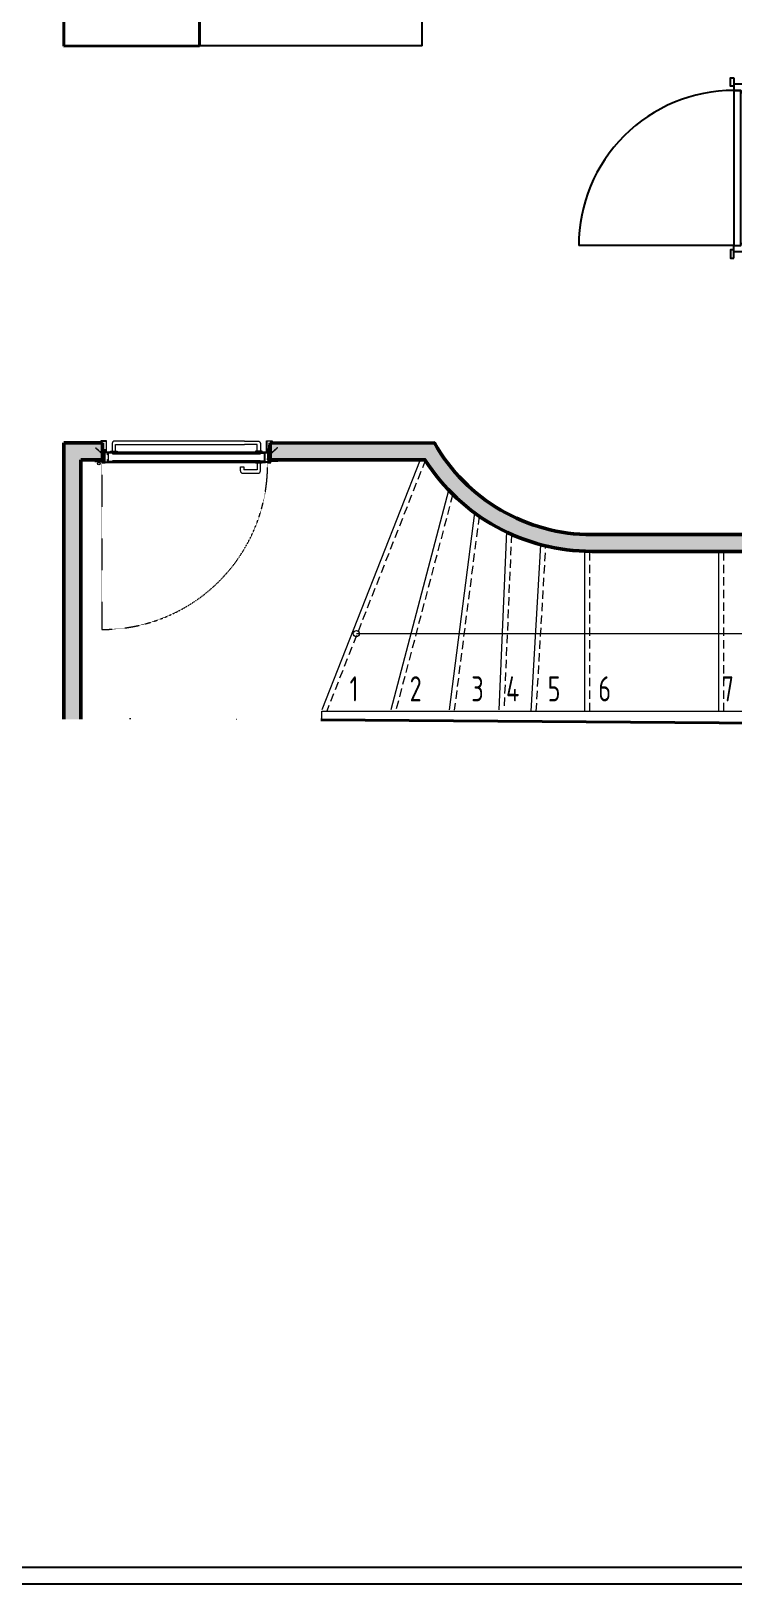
# Model space of a CAD drawing. Header units: millimetres. Extents: x 8884 to 18446, y 10737 to 16556.
# Drawn here: x 16280 to 16699, y 10737 to 11664 of the extents above; entities that cross this region are included whole.
import ezdxf

# ---------------------------------------------------------------- set-up
doc = ezdxf.new("R2010")
doc.units = ezdxf.units.MM
for name, pattern in [('DASHED', [0.75, 0.5, -0.25]), ('DOT', [6.349999999999999, 0, -6.349999999999999]), ('DUZ', [0]), ('HIDDEN', [0.375, 0.25, -0.125])]:
    doc.linetypes.add(name, pattern=pattern)
for name, color, linetype, lineweight in [('DOGRAMA', 4, 'Continuous', 18), ('DOGRAMA_GOR', 241, 'Continuous', 15), ('M_TAR_03', 41, 'Continuous', 9), ('TRS-ACK-KAPI-AHS', 40, 'Continuous', 18), ('TRS-DVR-EKLNN', 1, 'Continuous', 50), ('TRS-DVR-OZGN', 192, 'Continuous', 40), ('TRS-EKP-KRKLK', 32, 'Continuous', 15), ('TRS-IZD-UST', 190, 'DOT', 20), ('TRS-MRD', 113, 'Continuous', 15), ('TRS-MRD-KABA', 115, 'HIDDEN', 9), ('TRS-YAZI-MRDVN', 101, 'Continuous', 0), ('yeni_duvar', 35, 'DUZ', 9)]:
    doc.layers.add(name, color=color, linetype=linetype, lineweight=lineweight)
doc.layers.add('Kıtc-003 Kapı', color=3, linetype='Continuous')
doc.styles.add('yazı_kck_50', font='isocpeur.ttf', dxfattribs={"width": 0.7, "height": 15})
pattern_1 = [(0, (-48364.11768468868, -31343.1768736276), (0.3175, 0.635), [0, -0.635])]

# ---------------------------------------------------------------- blocks, each defined once
blk = doc.blocks.new('A$C0F715291')
at = {"layer": 'Kıtc-003 Kapı'}
blk.add_line((100.099223728007, 92.59926970287779, 9.249220585305361e-09), (100.099223728007, 3.242535967729054e-06, 9.249220585305361e-09), dxfattribs=at)
at = {"layer": 'Kıtc-003 Kapı', "elevation": 9.249220585305361e-09}
for points in [[(-1.777086254151072e-05, 107.599280572038), (4.999982229137458, 107.599280572038), (4.999982229137458, 109.599280572038), (-1.777086254151072e-05, 109.599280572038)], [(107.5986235786013, 107.5992754798554), (102.5986235786013, 107.5992754798554), (102.5986235786013, 109.5992754798554), (107.5986235786013, 109.5992754798554)], [(100.099223728007, 96.79926970304768), (7.499957267665195, 96.79926970304768), (7.499957267665195, 92.59926970286324), (100.099223728007, 92.59926970286324)], [(-1.777086254151072e-05, 92.59928057203797), (4.999982229137458, 92.59928057203797), (4.999982229137458, 90.59928057203797), (-1.777086254151072e-05, 90.59928057203797)], [(107.5986235786013, 92.59927547985535), (102.5986235786013, 92.59927547985535), (102.5986235786013, 90.59927547985535), (107.5986235786013, 90.59927547985535)]]:
    blk.add_lwpolyline(points, close=True, dxfattribs=at)
for points in [[(3.799296481915917, 92.59927984208844), (7.499957267665195, 92.59926970286324), (7.499957267665195, 96.79926970304768), (8.799296481917736, 96.79926970304768), (8.799296481917736, 107.5992711176223), (3.799296481915917, 107.5992711176223), (3.799296481917736, 92.59927984208844)], [(103.7992964819177, 92.59927984208844), (100.099223728007, 92.59927111762227), (100.099223728007, 96.7992704104272), (98.79929648191683, 96.79926899566817), (98.79929648191683, 107.5992711176223), (103.7992964819177, 107.5992711176223), (103.7992964819168, 92.59927984208844)]]:
    blk.add_lwpolyline(points, dxfattribs=at)
at = {"layer": 'Kıtc-003 Kapı'}
blk.add_arc((100.099223728007, 92.59926970287779, 9.249220585305361e-09), 92.59926646034162, 179.9999968321162, 270, dxfattribs=at)

msp = doc.modelspace()

# ---------------------------------------------------------------- hatches: boundary and pattern name
at = {"layer": 'yeni_duvar'}
h = msp.add_hatch(dxfattribs=at)
h.set_pattern_fill('DOTS', color=256, scale=0.4, style=0)
h.set_pattern_definition(pattern_1)
h.paths.add_polyline_path([(16299.91951817231, 11418.33216956922), (16322.9701892192, 11418.30448542403), (16323.05237635326, 11408.33222198608), (16309.93224971026, 11408.33216956922), (16309.93224971026, 11253.45137421712), (16299.91951817231, 11253.45137421712)])
h = msp.add_hatch(dxfattribs=at)
h.set_pattern_fill('DOTS', color=256, scale=0.4, style=0)
h.set_pattern_definition(pattern_1)
edge = h.paths.add_edge_path()
edge.add_line((16422.96401967443, 11418.267139091), (16521.12655218168, 11418.33216956922))
edge.add_arc((16615.10015832484, 11471.72715327218), 108.0835923542047, 209.6048606297747, 270)
edge.add_line((16615.10015832484, 11363.64356091798), (16802.53197482458, 11363.64356091798))
edge.add_line((16802.53197482458, 11363.64356091798), (16802.53197482458, 11353.64356091798))
edge.add_line((16802.53197482458, 11353.64356091798), (16615.10015832484, 11353.64356091798))
edge.add_arc((16615.10015832484, 11471.72715327218), 118.0835923542036, 212.4705003782474, 270.0000000000035, ccw=False)
edge.add_line((16515.47681354775, 11408.33216956922), (16422.102376364, 11408.33216956922))
edge.add_line((16422.102376364, 11408.33216956922), (16422.96401967443, 11418.267139091))

# ---------------------------------------------------------------- linework, layer by layer
for p, q in [((16513.86787780609, 11655.42383880701, 33.18009766461889), (16513.86787780609, 12083.00327082769, 33.18009766461889)), ((16513.86787780609, 11655.42383880701, 33.18009766461889), (16380.93224971026, 11655.42383880701, 33.18009766461889)), ((16299.91951817231, 11253.45137421712, 66.36019532923778), (16299.82743983421, 11278.14806035743, 66.36019532923778))]:
    msp.add_line(p, q)
for points in [[(15494.99707540846, 10737.3586289288), (18445.65401639607, 10737.3586289288), (18445.65401639607, 12581.69352402084), (15494.99707540846, 12581.69352402084)], [(15504.99707540846, 10747.3586289288), (18435.65401639607, 10747.3586289288), (18435.65401639607, 12571.69352402084), (15504.99707540846, 12571.69352402084)]]:
    msp.add_lwpolyline(points, close=True)
at = {"layer": 'DOGRAMA'}
msp.add_line((16319.35237918708, 11408.13216956923, 33.18009766461891), (16319.35237635368, 11408.33216956922, 33.18009766461891), dxfattribs=at)
at = {"layer": 'DOGRAMA', "elevation": 33.18009766461889}
for points in [[(16319.35237635368, 11408.33216956922), (16318.55237635371, 11408.3321582359, 0.4142135624583382), (16318.45237777048, 11408.23215681915), (16318.45239052046, 11407.33215681927, 0.4142135623730951), (16318.55239193711, 11407.23215823592), (16323.15239193681, 11407.23222340301, 0.4142135623730951), (16323.25239051985, 11407.33222481958), (16323.25237493657, 11408.4322248195, 0.4142135622026088), (16323.15237351995, 11408.53222340274), (16322.85237352005, 11408.53221915279, -0.4142135624583382), (16322.75237210341, 11408.63221773602), (16322.75232251972, 11412.13221773568, -0.4142135622878519), (16322.85232110325, 11412.23221915242), (16323.15232110303, 11412.23222340232, 0.4142135623730951), (16323.25231968649, 11412.33222481902), (16323.25229631135, 11413.98222481882, -0.4142135624071922), (16323.35229489465, 11414.08222623563), (16325.05229489449, 11414.08225031906, -0.4732848176801011), (16325.1503546566, 11413.96264009454), (16324.99821007959, 11413.20186116624, 0.4732848177866245), (16325.09626984176, 11413.08225094193), (16325.15230906118, 11413.08225173577, 0.4142135623730951), (16325.25230764446, 11413.18225315243), (16325.26421606993, 11419.53403100937, 0.4142135623730951), (16325.16421465318, 11419.63402959245), (16322.06421465353, 11419.63398567563, 0.4142135624583382), (16321.96421607016, 11419.5339842591), (16321.96423165361, 11418.43398425921, 0.4142135622878519), (16322.06423307018, 11418.33398567579), (16322.86423307017, 11418.33399700917), (16322.86423023675, 11418.5339970091), (16322.16423023693, 11418.53398709258), (16322.16421748683, 11419.43398709234), (16325.06421748651, 11419.43402817581), (16325.05229206108, 11414.28225031898), (16323.35229206136, 11414.28222623545, 0.414213562407192), (16323.05229631154, 11413.98222198551), (16323.05231826977, 11412.43222198563), (16322.85231826973, 11412.43221915242, 0.4142135623105835), (16322.55232251989, 11412.13221490233), (16322.55237210336, 11408.63221490268, 0.4142135624526553), (16322.85237635339, 11408.33221915274), (16323.05237635326, 11408.33222198608), (16323.05238910338, 11407.43222198612), (16318.65238910378, 11407.43215965264), (16318.65237918709, 11408.13215965264), (16319.35237918708, 11408.13216956923)], [(16426.75237634286, 11408.33369107464), (16427.55237634278, 11408.33370240806, -0.4142135624583382), (16427.65237775959, 11408.2337038249), (16427.65239050952, 11407.33370382482, -0.4142135623730951), (16427.55239192628, 11407.23370240816), (16422.95239192671, 11407.23363724131, -0.4142135623730951), (16422.85239050996, 11407.33363582465), (16422.85237492663, 11408.43363582452, -0.4142135622026088), (16422.95237351004, 11408.53363724119), (16423.25237350992, 11408.53364149121, 0.4142135624583382), (16423.35237209323, 11408.63364290782), (16423.35232250964, 11412.13364290742, 0.4142135622878519), (16423.25232109312, 11412.23364149076), (16422.95232109306, 11412.23363724074, -0.4142135623730951), (16422.85231967647, 11412.33363582409), (16422.85229630132, 11413.98363582389, 0.4142135624071922), (16422.7522948847, 11414.0836344072), (16421.05229488491, 11414.08361032383, 0.4732848176801011), (16420.95423851181, 11413.96399732123), (16421.10640464407, 11413.20322270375, -0.4732848177866245), (16421.00834827102, 11413.08360970112), (16420.95230905162, 11413.08360890723, -0.4142135623730951), (16420.85230763491, 11413.1836074906), (16420.8625856438, 11419.53538532445, -0.4142135623730951), (16420.96258422721, 11419.63538674121), (16424.06258422688, 11419.63543065804, -0.4142135624583382), (16424.16258564363, 11419.53543207465), (16424.16260122703, 11418.43543207482, -0.4142135622878519), (16424.06260264355, 11418.33543065818), (16423.26260264365, 11418.3354193248), (16423.2625998103, 11418.53541932479), (16423.96259981036, 11418.53542924145), (16423.96258706026, 11419.43542924137), (16421.06258706053, 11419.43538815783), (16421.05229205149, 11414.28361032387), (16422.75229205129, 11414.28363440712, -0.414213562407192), (16423.05229630132, 11413.98363865719), (16423.0523182598, 11412.43363865746), (16423.25231825984, 11412.43364149081, -0.4142135623105835), (16423.5523225097, 11412.13364574073), (16423.55237209323, 11408.6336457411, -0.4142135624526553), (16423.25237634323, 11408.33364149118), (16423.05237634334, 11408.33363865779), (16423.05238909333, 11407.43363865791), (16427.45238909291, 11407.43370099148), (16427.4523791762, 11408.13370099136), (16426.7523791764, 11408.13369107471), (16426.75237634286, 11408.33369107464)]]:
    msp.add_lwpolyline(points, format="xyb", dxfattribs=at)
for points in [[(16421.50239971853, 11406.68361669958), (16421.50240255194, 11406.48361669958), (16423.50240255162, 11406.48364503302), (16423.50239334331, 11407.13364503292), (16422.30239334342, 11407.13362803297), (16422.30231117645, 11412.93362803239), (16407.63151162396, 11412.9334201954), (16323.80231118635, 11412.93223261074), (16323.80239193663, 11407.23223261131), (16322.60239193669, 11407.2322156111), (16322.60240256178, 11406.4822156112), (16324.60240256164, 11406.48224394464), (16324.60239972835, 11406.68224394463), (16322.80239972843, 11406.68221844454), (16322.80239477009, 11407.03221844445), (16324.00239476997, 11407.03223544452), (16324.00231401973, 11412.73223544404), (16407.63151445742, 11412.73342019529), (16422.1023140098, 11412.73362519915), (16422.10239617678, 11406.93362519963), (16423.30239617672, 11406.93364219964), (16423.30239971841, 11406.68364219966), (16421.50239971853, 11406.68361669958)], [(16326.15233526955, 11411.23226590258), (16325.95233526957, 11411.2322630693), (16325.95231826946, 11412.43226306923), (16328.8523182693, 11412.43230415273), (16328.85231685256, 11412.53230415253), (16324.25231685293, 11412.53223898562), (16324.25239335327, 11407.13223898631), (16328.85239335291, 11407.13230415327), (16328.85239193618, 11407.23230415326), (16325.9523919365, 11407.23226306975), (16325.95237493632, 11408.43226306965), (16326.15237493631, 11408.43226590299), (16326.15238910314, 11407.43226590304), (16329.05238910283, 11407.43230698645), (16329.05239618612, 11406.9323069866), (16324.05239618657, 11406.932236153), (16324.05231401965, 11412.73223615244), (16329.05231401921, 11412.73230698594), (16329.05232110257, 11412.23230698596), (16326.15232110278, 11412.23226590253), (16326.15233526955, 11411.23226590258)], [(16419.9523352602, 11411.23359474063), (16420.15233526018, 11411.23359757415), (16420.15231826006, 11412.43359757398), (16417.25231826039, 11412.43355649056), (16417.25231684366, 11412.53355649044), (16421.85231684323, 11412.53362165737), (16421.85239334351, 11407.13362165805), (16417.25239334394, 11407.1335564911), (16417.25239192726, 11407.23355649098), (16420.152391927, 11407.23359757452), (16420.152374927, 11408.43359757444), (16419.952374927, 11408.4335947411), (16419.95238909367, 11407.43359474108), (16417.05238909394, 11407.43355365762), (16417.0523961773, 11406.93355365777), (16422.05239617679, 11406.93362449135), (16422.05231400988, 11412.73362449071), (16417.05231401038, 11412.73355365705), (16417.05232109374, 11412.23355365728), (16419.95232109341, 11412.23359474076), (16419.9523352602, 11411.23359474063)], [(16324.05239618657, 11406.932236153), (16323.05239618661, 11406.93222198625), (16323.05239902008, 11406.73222198626), (16420.27585666001, 11406.73359932348), (16420.27585382672, 11406.93359932349)]]:
    msp.add_lwpolyline(points, dxfattribs=at)
for points in [[(16326.25232251942, 11412.13226731925), (16326.25238768631, 11407.53226731959), (16326.45238768644, 11407.53227015289), (16326.45232251947, 11412.13227015253)], [(16419.85232251018, 11412.13359332395), (16419.85238767709, 11407.53359332438), (16419.65238767698, 11407.53359049109), (16419.65232251007, 11412.13359049055)]]:
    msp.add_lwpolyline(points, close=True, dxfattribs=at)
at = {"layer": 'DOGRAMA_GOR'}
for p, q in [((16423.25232250968, 11412.13364149074, 33.18009766461891), (16422.25232250984, 11412.13362732408, 33.18009766461891)), ((16423.25232534308, 11411.93364149086, 33.18009766461891), (16422.25232534319, 11411.93362732422, 33.18009766461891)), ((16320.08908827203, 11406.51370116735, 33.18009766461891), (16320.16712608066, 11406.45117037159, 33.18009766461891)), ((16320.65239193698, 11407.23218798614, 33.18009766461891), (16320.65239768736, 11406.82628513691, 33.18009766461891)), ((16320.85239902028, 11406.73219081948, 33.18009766461891), (16320.65239902029, 11406.73218798608, 33.18009766461891)), ((16320.85239193686, 11407.23219081937, 33.18009766461891), (16320.85239902028, 11406.73219081948, 33.18009766461891)), ((16405.25243726204, 11404.03338649086, 33.18009766461891), (16407.25243726184, 11404.03341482431, 33.18009766461891)), ((16405.25246984548, 11401.7333864911, 33.18009766461891), (16405.25243726204, 11404.03338649086, 33.18009766461891)), ((16406.75249109535, 11400.23340774117, 33.18009766461891), (16415.75249109439, 11400.23353524158, 33.18009766461891)), ((16407.25243726184, 11404.03341482431, 33.18009766461891), (16407.25246276199, 11402.23341482432, 33.18009766461891)), ((16417.25246984416, 11401.7335564915, 33.18009766461891), (16417.25240609399, 11406.23355649119, 33.18009766461891)), ((16423.25236925992, 11408.83364149111, 33.18009766461891), (16422.25236926007, 11408.83362732441, 33.18009766461891)), ((16423.25237209327, 11408.63364149109, 33.18009766461891), (16422.25237209343, 11408.63362732443, 33.18009766461891))]:
    msp.add_line(p, q, dxfattribs=at)
at = {"layer": 'DOGRAMA_GOR', "elevation": 33.18009766461889}
for points in [[(16407.63141883211, 11419.48342019474), (16330.2522183937, 11419.48232398524, 0.4142135623732758), (16328.75223964392, 11417.98230273537), (16328.75230339421, 11413.48230273588)], [(16407.63141883211, 11419.48342019474), (16415.75221838517, 11419.48353523977, -0.4142135623732758), (16417.25223963516, 11417.98355648999), (16417.25230338528, 11413.48355649032)], [(16323.35239335333, 11407.1322262362), (16323.6523933533, 11407.13223048622, 0.4142135623730951), (16323.85239052001, 11407.33223331956), (16323.85233951982, 11410.93223331928), (16323.65233951976, 11410.93223048585), (16323.65238910329, 11407.43223048617, -0.4142135623744668), (16323.55239052, 11407.33222906955), (16323.35239052, 11407.33222623619)], [(16330.75230339384, 11413.48233106928), (16330.75224814375, 11417.38233106884, -0.4142135623730951), (16330.8522467271, 11417.48233248553), (16407.63144716549, 11417.48342019494)], [(16415.25230338548, 11413.48352815694), (16415.25224813534, 11417.38352815652, 0.4142135623730951), (16415.15224671859, 11417.48352673998), (16407.63144716549, 11417.48342019494)], [(16415.25240609418, 11406.2335281577), (16415.25246134444, 11402.33352815801, -0.4142135623730951), (16415.15246276109, 11402.23352674145), (16407.25246276199, 11402.23341482432)]]:
    msp.add_lwpolyline(points, format="xyb", dxfattribs=at)
at = {"layer": 'DOGRAMA_GOR', "linetype": 'HIDDEN', "ltscale": 0.001, "elevation": 33.18009766461889}
for points in [[(16318.75977893321, 11415.39710008094), (16318.89423797664, 11415.54515671094), (16322.65232251981, 11412.13221631899), (16322.65237210333, 11408.63221631934), (16322.45237210339, 11408.632213486), (16322.45232377398, 11412.04368019616), (16318.75977893321, 11415.39710008094)], [(16427.34477358952, 11415.39863837391), (16427.21031035129, 11415.5466911941), (16423.45232250974, 11412.13364432414), (16423.45237209325, 11408.63364432449), (16423.65237209325, 11408.63364715778), (16423.65232376401, 11412.04511386799), (16427.34477358952, 11415.39863837391)]]:
    msp.add_lwpolyline(points, dxfattribs=at)
at = {"layer": 'DOGRAMA_GOR', "elevation": 33.18009766461889}
for points in [[(16322.85232535325, 11411.93221915246), (16322.85236927003, 11408.83221915268), (16323.15236926993, 11408.8322234027), (16323.15232535315, 11411.93222340245)], [(16327.75231047756, 11412.98228856916), (16327.75230339414, 11413.4822885691), (16331.75230339387, 11413.48234523598), (16331.75231047721, 11412.98234523597)], [(16418.2523104686, 11412.98357065718), (16418.25230338518, 11413.48357065704), (16414.25230338563, 11413.48351399016), (16414.252310469, 11412.9835139904)], [(16423.25232534308, 11411.93364149086), (16423.25236925992, 11408.83364149111), (16422.95236926002, 11408.83363724106), (16422.95232534308, 11411.93363724082)], [(16418.25239901053, 11406.73357065766), (16418.25240609382, 11406.23357065777), (16414.2524060943, 11406.23351399104), (16414.25239901093, 11406.73351399083)]]:
    msp.add_lwpolyline(points, close=True, dxfattribs=at)
at = {"layer": 'DOGRAMA_GOR'}
for centre, radius in [((16324.25762530172, 11413.55529741991, 33.18009766461891), 0.4999999999999999), ((16421.84697940787, 11413.55667994088, 33.18009766461891), 0.4999999999999999), ((16320.75240964534, 11405.98218940288, 33.18009766461891), 0.7499999999999999)]:
    msp.add_circle(centre, radius, dxfattribs=at)
for centre, radius, start, end in [((16320.75240964534, 11405.98218940288, 33.18009766461891), 0.8499999999999996, 96.75713872221401, 141.2952056607837), ((16321.81628192135, 11406.61199113653, 33.18009766461891), 0.7214657081780896, 120.7226736947247, 177.0613634626628), ((16321.81628192135, 11406.61199113653, 33.18009766461891), 0.52146570817809, 86.0290966652866, 194.3783950759924), ((16406.75246984533, 11401.73340774119, 33.18009766461891), 1.499999999999999, 180.0008116931943, 270.0008116931943), ((16415.75246984432, 11401.73353524148, 33.18009766461891), 1.500000000000451, 270.0008116931943, 0.0008116931943125318)]:
    msp.add_arc(centre, radius, start, end, dxfattribs=at)
at = {"layer": 'M_TAR_03', "elevation": 33.18009766461889}
for points in [[(16419.95237492694, 11408.4335947411), (16419.95238909361, 11407.4335947411), (16417.05238909394, 11407.43355365762), (16417.0523961773, 11406.93355365777), (16422.05239617679, 11406.93362449135), (16422.05231400988, 11412.73362449071), (16417.05231401038, 11412.73355365705), (16417.05232109374, 11412.23355365728), (16419.95232109341, 11412.23359474058), (16419.95233526012, 11411.23359474086)], [(16407.63159662431, 11406.93342019603), (16417.0523961773, 11406.93355365777)]]:
    msp.add_lwpolyline(points, dxfattribs=at)
at = {"layer": 'TRS-ACK-KAPI-AHS', "linetype": 'DASHED', "ltscale": 0.1}
msp.add_line((16322.60926575451, 11408.93221570878, 33.18009766461891), (16322.61070935728, 11307.0311978638, 33.18009766461891), dxfattribs=at)
at = {"layer": 'TRS-ACK-KAPI-AHS', "elevation": 33.18009766461889}
msp.add_lwpolyline([(16329.05232818588, 11411.73230698613), (16329.05231401921, 11412.73230698594), (16407.63151445742, 11412.73342019529), (16417.05231401038, 11412.73355365705), (16417.05232817704, 11411.73355365718), (16329.05232818588, 11411.73230698613)], dxfattribs=at)
msp.add_lwpolyline([(16407.63158245766, 11407.93342019579), (16417.05238201057, 11407.93355365758), (16417.0523961773, 11406.93355365777), (16329.05239618612, 11406.9323069866), (16329.05238201947, 11407.93230698641)], close=True, dxfattribs=at)
at = {"layer": 'TRS-ACK-KAPI-AHS', "linetype": 'DASHED', "ltscale": 0.1}
msp.add_arc((16323.01320831938, 11405.5320450595, 33.18009766461891), 98.50166426884077, 269.7666128891368, 4.25102560845475, dxfattribs=at)
at = {"layer": 'TRS-DVR-EKLNN'}
for p, q in [((16322.96622404145, 11418.33400513228, 33.18009766461891), (16299.91951817231, 11418.33216956922, 33.18009766461888)), ((16299.91951817231, 11253.45137421712, 66.36019532923778), (16299.91951817231, 11418.33216956922, 66.36019532923778)), ((16309.93224971026, 11253.45137421712, 33.18009766461889), (16309.93224971026, 11408.33216956922, 33.18009766461889)), ((16322.60927425596, 11408.33211512508, 33.18009766461891), (16309.93224971026, 11408.33216956922, 33.18009766461889))]:
    msp.add_line(p, q, dxfattribs=at)
at = {"layer": 'TRS-DVR-EKLNN', "elevation": 33.18009766461889}
for points in [[(16322.97022466478, 11418.33399851072), (16322.95821196855, 11408.33185802893)], [(16422.96751532026, 11418.33541514439), (16422.95716107821, 11408.33522943981)]]:
    msp.add_lwpolyline(points, dxfattribs=at)
msp.add_lwpolyline([(16422.96401967443, 11418.267139091), (16521.12655218168, 11418.33216956922, 0.2697979554029343), (16615.10015832484, 11363.64356091798), (16802.53197482458, 11363.64356091798), (16802.53197482458, 11353.64356091798), (16615.10015832484, 11353.64356091798, -0.256428491102294), (16515.47681354775, 11408.33216956922), (16422.102376364, 11408.33216956922)], format="xyb", close=True, dxfattribs=at)
at = {"layer": 'TRS-DVR-OZGN'}
for points, elevation in [([(16299.93338435513, 11655.25732486182), (16299.93338435513, 11749.75732486182)], 104.950526191058), ([(16380.93224971026, 11655.42383880701), (16380.93224971026, 11750.14039399663)], 33.18009766461889), ([(16299.93224971026, 11655.21165592542), (16380.93224971026, 11655.42383880701)], 33.18009766461889), ([(16453.26874075408, 11253.18890311897), (16849.6093127208, 11250.1840920737)], 33.18009766461889)]:
    msp.add_lwpolyline(points, dxfattribs=dict(at, elevation=elevation))
at = {"layer": 'TRS-EKP-KRKLK'}
for p, q in [((16453.90706324499, 11258.190970337, 33.18009766461923), (16802.55435812353, 11258.190970337, 33.1800976646192)), ((16453.90706324499, 11253.17122130036, 33.18009766461923), (16453.90706324499, 11258.190970337, 33.18009766461923))]:
    msp.add_line(p, q, dxfattribs=at)
at = {"layer": 'TRS-IZD-UST', "ltscale": 10}
msp.add_line((16339.41217922016, 11253.85398099797, 33.18009766461889), (16452.41017012463, 11253.18014762316, 33.18009766461923), dxfattribs=at)
at = {"layer": 'TRS-MRD'}
for p, q in [((16512.58998301467, 11408.33216956922, 33.18009766461957), (16453.90708942624, 11259.04219986866, 33.18009766461957)), ((16529.57518734786, 11389.9370568966, 27.99323688794052), (16495.08603775944, 11259.04219987076, 27.99323688794052)), ((16545.01392590557, 11376.68465427445, 27.99323688794052), (16529.96648314604, 11259.04219986866, 33.18009766461957)), ((16564.20613981533, 11365.46998553588, 38.36695844129806), (16559.625577581, 11259.04219986866, 38.36695844129806)), ((16578.90357986974, 11258.18902488977, 33.1800976646193), (16584.66762780532, 11357.63247386313, 33.1800976646193)), ((16610.88041695298, 11258.18763250742, 33.18009766461923), (16610.88456384107, 11353.4232301986, 33.18009766461923)), ((16690.87972025754, 11258.18679805002, 33.18009766461923), (16690.88386714563, 11353.42239574123, 33.18009766461923))]:
    msp.add_line(p, q, dxfattribs=at)
at = {"layer": 'TRS-MRD', "elevation": 33.18009766461889}
msp.add_lwpolyline([(16474.52996303054, 11304.56871692884), (16791.44273696282, 11304.56871692877)], dxfattribs=at)
at = {"layer": 'TRS-MRD'}
msp.add_circle((16474.52996303054, 11304.56871692884, 33.18009766461923), 1.837330478125605, dxfattribs=at)
at = {"layer": 'TRS-MRD-KABA', "ltscale": 20}
for p, q in [((16515.76190084347, 11408.23199039405, 33.18009766461957), (16456.78379056713, 11258.19098597624, 33.18009766461957)), ((16532.08974032605, 11387.74498083695, 27.99323688794052), (16498.03951908159, 11258.51596548924, 27.99323688794052)), ((16547.78283482749, 11374.71110954524, 28.06942038019355), (16532.95640566139, 11258.79656213364, 33.18009766461957)), ((16567.13717002828, 11363.82309154632, 38.36695844129806), (16562.62502885394, 11258.98504563963, 38.36695844129806)), ((16581.89855295615, 11258.01542704482, 33.1800976646193), (16587.62924552539, 11356.88341712066, 33.1800976646193)), ((16613.88041271205, 11258.18763250742, 33.18009766461923), (16613.88455935262, 11353.41581510227, 33.18009766461923))]:
    msp.add_line(p, q, dxfattribs=at)
at = {"layer": 'TRS-MRD-KABA', "color": 8, "ltscale": 20, "true_color": 0x7a7a7a}
msp.add_line((16693.87971615588, 11258.190970337, 33.18009766461923), (16693.88386279644, 11353.41915293184, 33.18009766461923), dxfattribs=at)

# ---------------------------------------------------------------- block references
at = {"layer": 'Kıtc-003 Kapı', "rotation": 270}
msp.add_blockref('A$C0F715291', (16607.26763392379, 11636.2748851874, 33.18009765536967), dxfattribs=at)

# ---------------------------------------------------------------- texts
at = {"layer": 'TRS-YAZI-MRDVN', "char_height": 15, "attachment_point": 1, "rotation": 0.0003607385538909424, "style": 'yazı_kck_50'}
for s, insert, width in [('1', (16470.44565650573, 11279.11314875856), 312.1521942507763), ('2', (16506.32075368825, 11279.11314875856), 312.1521942507763), ('3', (16543.15603880098, 11279.11315505464), 311.1521942507962), ('4', (16563.91395930303, 11279.11315505464), 311.1521942507962), ('5', (16588.75050705884, 11279.11315505464), 311.1521942507962), ('6', (16619.01492867264, 11279.11315505464), 311.1521942507962), ('7', (16692.60081677212, 11279.11315505464), 311.1521942507962)]:
    msp.add_mtext(s, dxfattribs=dict(at, insert=insert, width=width))

doc.saveas('drawing.dxf')
